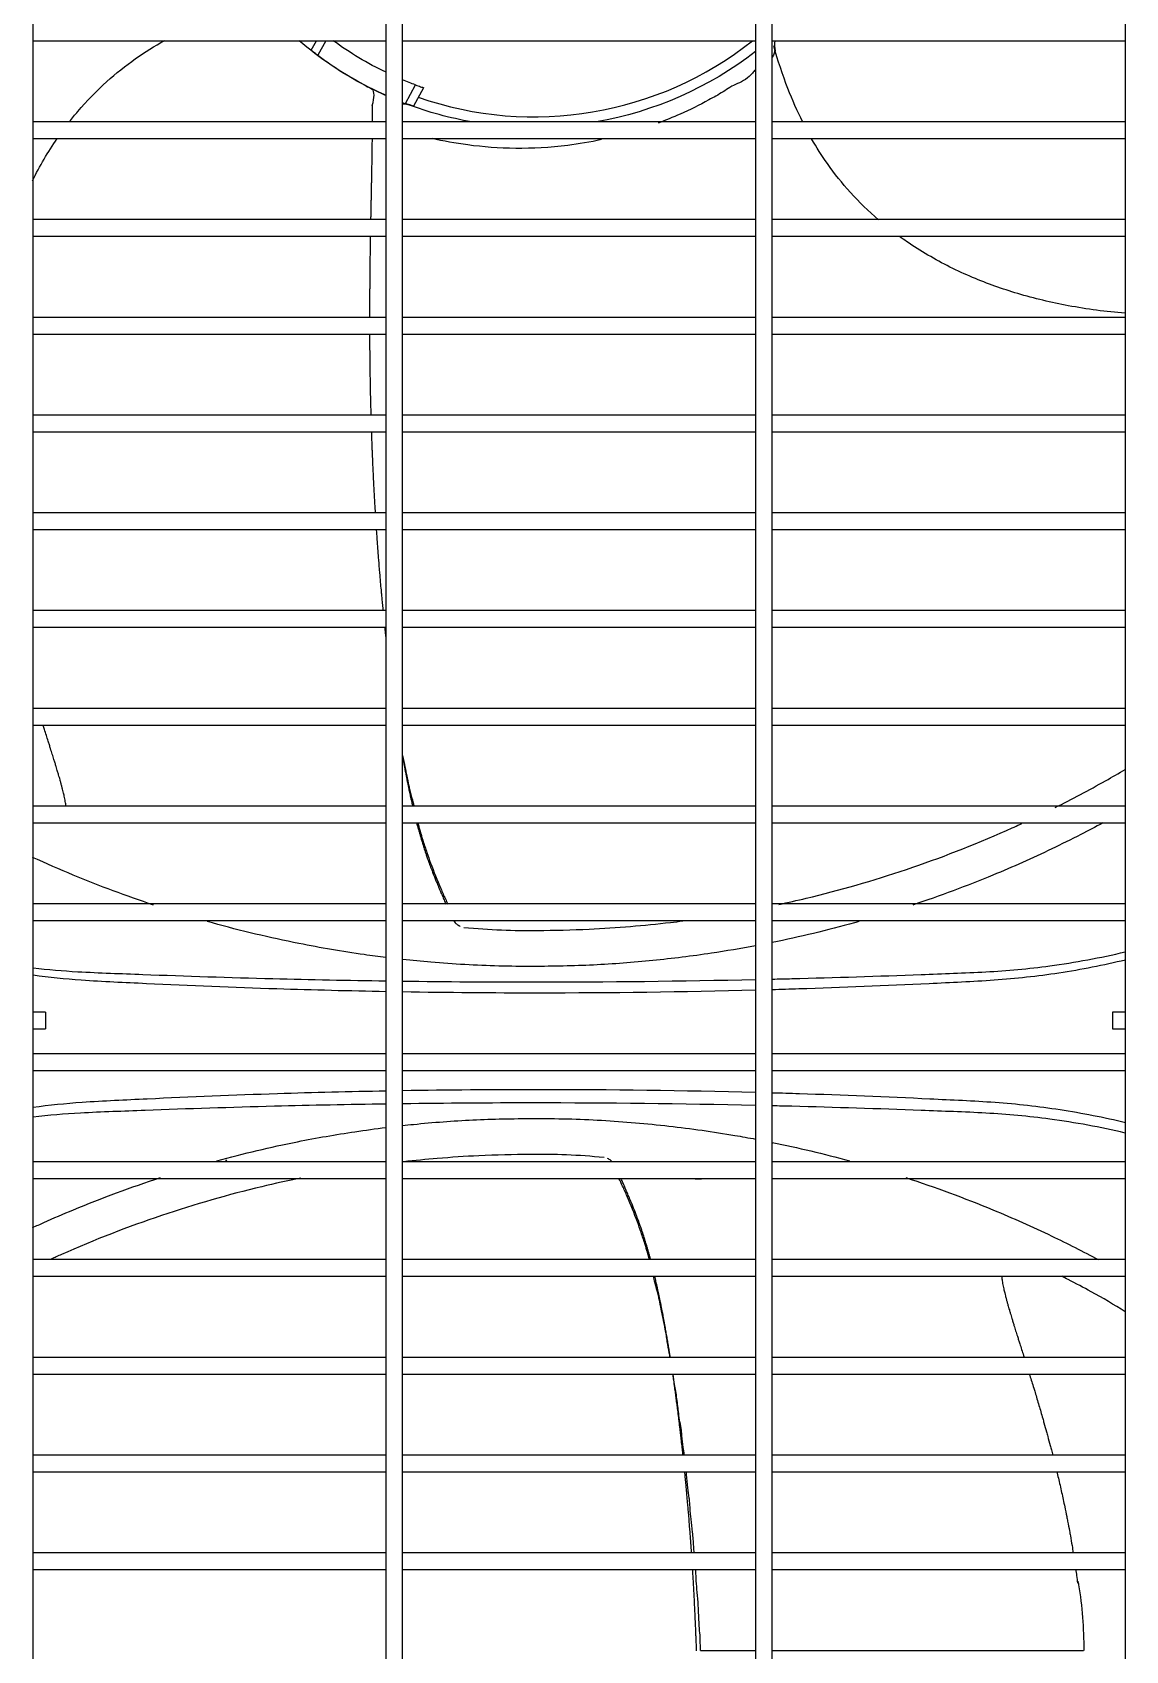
# Model space of a CAD drawing. Extents: x 58467 to 79089, y -33726 to -17391.
# Drawn here: x 72213.38 to 72239.65, y -19168.33 to -19129.44 of the extents above; entities that cross this region are included whole.
import ezdxf

# ---------------------------------------------------------------- set-up
doc = ezdxf.new("R2010")
doc.units = 0
doc.header["$LTSCALE"] = 100

# ---------------------------------------------------------------- blocks, each defined once
blk = doc.blocks.new('ZSGT')
at = {"color": 3}
for p, q in [((40273.512, -24624.08, -3.539), (40273.512, -24505.717, -3.539)), ((40281.991, -24505.717, -3.539), (40281.991, -24624.08, -3.539)), ((40282.391, -24624.08, -3.539), (40282.391, -24505.717, -3.539)), ((40290.87, -24505.717, -3.539), (40290.87, -24624.08, -3.539)), ((40291.27, -24624.08, -3.539), (40291.27, -24505.717, -3.539)), ((40299.748, -24505.717, -3.539), (40299.748, -24624.08, -3.539)), ((40273.513, -24540.785, -3.539), (40281.992, -24540.785, -3.539)), ((40280.194, -24541.012, -3.539), (40280.319, -24540.785, -3.539)), ((40280.547, -24540.785, -3.539), (40280.355, -24541.135, -3.539)), ((40282.392, -24540.785, -3.539), (40290.869, -24540.785, -3.539)), ((40291.269, -24540.785, -3.539), (40299.748, -24540.785, -3.539)), ((40282.458, -24542.289, -3.539), (40282.702, -24541.846, -3.539)), ((40282.892, -24541.914, -3.539), (40282.648, -24542.359, -3.539)), ((40281.992, -24542.734, -3.539), (40273.513, -24542.734, -3.539)), ((40290.869, -24542.734, -3.539), (40282.392, -24542.734, -3.539)), ((40299.748, -24542.734, -3.539), (40291.269, -24542.734, -3.539)), ((40273.513, -24543.134, -3.539), (40281.992, -24543.134, -3.539)), ((40277.123, -24543.139, -3.539), (40277.118, -24543.134, -3.539)), ((40281.075, -24543.134, -3.539), (40281.074, -24543.137, -3.539)), ((40281.075, -24543.134, -3.539), (40281.074, -24543.137, -3.539)), ((40282.392, -24543.134, -3.539), (40290.869, -24543.134, -3.539)), ((40291.269, -24543.134, -3.539), (40299.748, -24543.134, -3.539)), ((40281.992, -24545.084, -3.539), (40273.513, -24545.084, -3.539)), ((40290.869, -24545.084, -3.539), (40282.392, -24545.084, -3.539)), ((40299.748, -24545.084, -3.539), (40291.269, -24545.084, -3.539)), ((40273.513, -24545.484, -3.539), (40281.992, -24545.484, -3.539)), ((40282.392, -24545.484, -3.539), (40290.869, -24545.484, -3.539)), ((40291.269, -24545.484, -3.539), (40299.748, -24545.484, -3.539)), ((40281.992, -24547.434, -3.539), (40273.513, -24547.434, -3.539)), ((40290.869, -24547.434, -3.539), (40282.392, -24547.434, -3.539)), ((40299.748, -24547.434, -3.539), (40291.269, -24547.434, -3.539)), ((40273.513, -24547.833, -3.539), (40281.992, -24547.833, -3.539)), ((40282.392, -24547.833, -3.539), (40290.869, -24547.833, -3.539)), ((40291.269, -24547.833, -3.539), (40299.748, -24547.833, -3.539)), ((40281.992, -24549.783, -3.539), (40273.513, -24549.783, -3.539)), ((40290.869, -24549.783, -3.539), (40282.392, -24549.783, -3.539)), ((40299.748, -24549.783, -3.539), (40291.269, -24549.783, -3.539)), ((40273.513, -24550.183, -3.539), (40281.992, -24550.183, -3.539)), ((40282.392, -24550.183, -3.539), (40290.869, -24550.183, -3.539)), ((40291.269, -24550.183, -3.539), (40299.748, -24550.183, -3.539)), ((40281.992, -24552.133, -3.539), (40273.513, -24552.133, -3.539)), ((40290.869, -24552.133, -3.539), (40282.392, -24552.133, -3.539)), ((40299.748, -24552.133, -3.539), (40291.269, -24552.133, -3.539)), ((40273.513, -24552.533, -3.539), (40281.992, -24552.533, -3.539)), ((40282.392, -24552.533, -3.539), (40290.869, -24552.533, -3.539)), ((40291.269, -24552.533, -3.539), (40299.748, -24552.533, -3.539)), ((40281.992, -24554.482, -3.539), (40273.513, -24554.482, -3.539)), ((40290.869, -24554.482, -3.539), (40282.392, -24554.482, -3.539)), ((40299.748, -24554.482, -3.539), (40291.269, -24554.482, -3.539)), ((40273.513, -24554.882, -3.539), (40281.992, -24554.882, -3.539)), ((40282.392, -24554.882, -3.539), (40290.869, -24554.882, -3.539)), ((40291.269, -24554.882, -3.539), (40299.748, -24554.882, -3.539)), ((40281.992, -24556.832, -3.539), (40273.513, -24556.832, -3.539)), ((40290.869, -24556.832, -3.539), (40282.392, -24556.832, -3.539)), ((40299.748, -24556.832, -3.539), (40291.269, -24556.832, -3.539)), ((40273.513, -24557.232, -3.539), (40281.992, -24557.232, -3.539)), ((40282.392, -24557.232, -3.539), (40290.869, -24557.232, -3.539)), ((40291.269, -24557.232, -3.539), (40299.748, -24557.232, -3.539)), ((40281.992, -24559.182, -3.539), (40273.513, -24559.182, -3.539)), ((40290.869, -24559.182, -3.539), (40282.392, -24559.182, -3.539)), ((40299.748, -24559.182, -3.539), (40291.269, -24559.182, -3.539)), ((40273.513, -24559.582, -3.539), (40281.992, -24559.582, -3.539)), ((40282.392, -24559.582, -3.539), (40290.869, -24559.582, -3.539)), ((40291.269, -24559.582, -3.539), (40299.748, -24559.582, -3.539)), ((40281.992, -24561.531, -3.539), (40273.513, -24561.531, -3.539)), ((40290.869, -24561.531, -3.539), (40282.392, -24561.531, -3.539)), ((40299.748, -24561.531, -3.539), (40291.269, -24561.531, -3.539)), ((40273.513, -24561.931, -3.539), (40281.992, -24561.931, -3.539)), ((40282.392, -24561.931, -3.539), (40290.869, -24561.931, -3.539)), ((40291.269, -24561.931, -3.539), (40299.748, -24561.931, -3.539)), ((40273.812, -24564.131, -3.539), (40273.512, -24564.131, -3.539)), ((40299.748, -24564.131, -3.539), (40299.448, -24564.131, -3.539)), ((40299.448, -24564.131, -3.539), (40299.448, -24564.531, -3.539)), ((40273.512, -24564.531, -3.539), (40273.812, -24564.531, -3.539)), ((40299.448, -24564.531, -3.539), (40299.748, -24564.531, -3.539)), ((40281.991, -24565.131, -3.539), (40273.513, -24565.131, -3.539)), ((40290.87, -24565.131, -3.539), (40282.391, -24565.131, -3.539)), ((40299.748, -24565.131, -3.539), (40291.27, -24565.131, -3.539)), ((40273.513, -24565.531, -3.539), (40281.991, -24565.531, -3.539)), ((40282.391, -24565.531, -3.539), (40290.87, -24565.531, -3.539)), ((40291.27, -24565.531, -3.539), (40299.748, -24565.531, -3.539)), ((40281.992, -24567.73, -3.539), (40273.513, -24567.73, -3.539)), ((40278.133, -24567.681, -3.539), (40278.174, -24567.73, -3.539)), ((40290.869, -24567.73, -3.539), (40282.392, -24567.73, -3.539)), ((40299.748, -24567.73, -3.539), (40291.269, -24567.73, -3.539)), ((40273.513, -24568.13, -3.539), (40281.992, -24568.13, -3.539)), ((40282.392, -24568.13, -3.539), (40290.869, -24568.13, -3.539)), ((40291.269, -24568.13, -3.539), (40299.748, -24568.13, -3.539)), ((40281.992, -24570.08, -3.539), (40273.513, -24570.08, -3.539)), ((40290.869, -24570.08, -3.539), (40282.392, -24570.08, -3.539)), ((40299.748, -24570.08, -3.539), (40291.269, -24570.08, -3.539)), ((40273.513, -24570.48, -3.539), (40281.992, -24570.48, -3.539)), ((40282.392, -24570.48, -3.539), (40290.869, -24570.48, -3.539)), ((40291.269, -24570.48, -3.539), (40299.748, -24570.48, -3.539)), ((40281.992, -24572.43, -3.539), (40273.513, -24572.43, -3.539)), ((40290.869, -24572.43, -3.539), (40282.392, -24572.43, -3.539)), ((40299.748, -24572.43, -3.539), (40291.269, -24572.43, -3.539)), ((40273.513, -24572.83, -3.539), (40281.992, -24572.83, -3.539)), ((40282.392, -24572.83, -3.539), (40290.869, -24572.83, -3.539)), ((40291.269, -24572.83, -3.539), (40299.748, -24572.83, -3.539)), ((40281.992, -24574.779, -3.539), (40273.513, -24574.779, -3.539)), ((40290.869, -24574.779, -3.539), (40282.392, -24574.779, -3.539)), ((40299.748, -24574.779, -3.539), (40291.269, -24574.779, -3.539)), ((40273.513, -24575.179, -3.539), (40281.992, -24575.179, -3.539)), ((40282.392, -24575.179, -3.539), (40290.869, -24575.179, -3.539)), ((40291.269, -24575.179, -3.539), (40299.748, -24575.179, -3.539)), ((40281.992, -24577.129, -3.539), (40273.513, -24577.129, -3.539)), ((40290.869, -24577.129, -3.539), (40282.392, -24577.129, -3.539)), ((40299.748, -24577.129, -3.539), (40291.269, -24577.129, -3.539)), ((40273.513, -24577.529, -3.539), (40281.992, -24577.529, -3.539)), ((40282.392, -24577.529, -3.539), (40290.869, -24577.529, -3.539)), ((40291.269, -24577.529, -3.539), (40299.748, -24577.529, -3.539)), ((40289.549, -24579.474, -3.539), (40290.87, -24579.474, -3.539)), ((40291.27, -24579.474, -3.539), (40298.747, -24579.474, -3.539))]:
    blk.add_line(p, q, dxfattribs=at)
at = {"color": 3, "extrusion": (0, 0, -1)}
for radius, start, end in [(8.699, 297.6697, 310.4519), (8.191, 295.7297, 306.0841), (8.699, 232.2719, 260.0942), (8.191, 290.3267, 292.6623), (8.699, 279.905, 290.4357)]:
    blk.add_arc((-40285.547, -24534.165, 3.539), radius, start, end, dxfattribs=at)
at = {"color": 3}
for centre, radius, start, end in [((40285.547, -24534.165, -3.539), 8.449, 250.7868, 308.4201), ((40285.547, -24534.165, -3.539), 8.691, 233.3149, 245.8496), ((40289.496, -24567.042, -3.539), 1.795, 351.0565, 352.7284), ((40289.496, -24567.042, -3.539), 1.1, 261.8382, 278.1618)]:
    blk.add_arc(centre, radius, start, end, dxfattribs=at)
at = {"color": 3, "extrusion": (-5.62471e-06, -5.25028e-06, 1)}
blk.add_arc((40291.824, -24540.889, -3.635), 0.5, 167.9694, 196.4725, dxfattribs=at)
at = {"color": 3}
blk.add_ellipse((40282.335, -24542.785, -3.539), major_axis=(0.175, 0.468), ratio=0.588101, start_param=0, end_param=0.392495, dxfattribs=at)
for points, knots in [([(40274.388, -24542.729, -3.539), (40274.451, -24542.647, -3.539), (40274.727, -24542.308, -3.539), (40275.237, -24541.781, -3.539), (40275.946, -24541.214, -3.539), (40276.433, -24540.911, -3.539), (40276.675, -24540.777, -3.539)], [0, 0, 0, 0, 0.103677, 0.436935, 0.728671, 1, 1, 1, 1]), ([(40280.355, -24541.135, -3.539), (40280.336, -24541.121, -3.539), (40280.318, -24541.107, -3.539), (40280.284, -24541.081, -3.539), (40280.267, -24541.069, -3.539), (40280.239, -24541.047, -3.539), (40280.227, -24541.038, -3.539), (40280.208, -24541.023, -3.539), (40280.201, -24541.018, -3.539), (40280.195, -24541.013, -3.539), (40280.194, -24541.012, -3.539), (40280.194, -24541.012, -3.539)], [0, 0, 0, 0, 0.217793, 0.217793, 0.435623, 0.435623, 0.652794, 0.652794, 0.867695, 0.867695, 1, 1, 1, 1]), ([(40291.338, -24541.024, -3.539), (40291.336, -24541.025, -3.539), (40291.332, -24541.029, -3.539), (40291.325, -24541.048, -3.539), (40291.32, -24541.065, -3.539), (40291.306, -24541.115, -3.539), (40291.293, -24541.15, -3.539), (40291.271, -24541.181, -3.539), (40291.27, -24541.182, -3.539), (40291.27, -24541.183, -3.539)], [0, 0, 0, 0, 0.194513, 0.194513, 0.457401, 0.457401, 0.983178, 0.983178, 1, 1, 1, 1]), ([(40292.003, -24542.738, -3.539), (40291.872, -24542.477, -3.539), (40291.612, -24541.878, -3.539), (40291.405, -24541.258, -3.539), (40291.308, -24540.908, -3.539)], [0, 0, 0, 0, 0.448668, 1, 1, 1, 1]), ([(40290.863, -24541.488, -3.539), (40290.838, -24541.507, -3.539), (40290.816, -24541.533, -3.539), (40290.746, -24541.618, -3.539), (40290.691, -24541.671, -3.539), (40290.568, -24541.756, -3.539), (40290.499, -24541.788, -3.539), (40290.369, -24541.84, -3.539), (40290.311, -24541.871, -3.539), (40290.201, -24541.94, -3.539), (40290.147, -24541.979, -3.539), (40289.977, -24542.083, -3.539), (40289.863, -24542.145, -3.539), (40289.521, -24542.332, -3.539), (40289.291, -24542.445, -3.539), (40288.885, -24542.625, -3.539), (40288.708, -24542.698, -3.539), (40288.531, -24542.764, -3.539)], [0, 0, 0, 0, 0.035525, 0.035525, 0.109228, 0.109228, 0.18293, 0.18293, 0.256633, 0.256633, 0.330336, 0.330336, 0.477742, 0.477742, 0.772553, 0.772553, 1, 1, 1, 1]), ([(40281.66, -24542.34, -3.539), (40281.689, -24542.249, -3.539), (40281.705, -24542.163, -3.539), (40281.705, -24542.025, -3.539), (40281.69, -24541.972, -3.539), (40281.661, -24541.946, -3.539)], [0, 0, 0, 0, 0.5, 0.5, 1, 1, 1, 1]), ([(40281.661, -24541.946, -3.539), (40281.682, -24541.956, -3.539), (40281.702, -24541.965, -3.539), (40281.811, -24542.016, -3.539), (40281.901, -24542.056, -3.539), (40281.991, -24542.096, -3.539)], [0, 0, 0, 0, 0.187509, 0.187509, 1, 1, 1, 1]), ([(40282.702, -24541.846, -3.539), (40282.723, -24541.854, -3.539), (40282.745, -24541.862, -3.539), (40282.785, -24541.876, -3.539), (40282.805, -24541.883, -3.539), (40282.838, -24541.895, -3.539), (40282.853, -24541.9, -3.539), (40282.876, -24541.908, -3.539), (40282.884, -24541.911, -3.539), (40282.891, -24541.913, -3.539), (40282.892, -24541.914, -3.539), (40282.892, -24541.914, -3.539)], [0, 0, 0, 0, 0.21816, 0.21816, 0.436362, 0.436362, 0.653817, 0.653817, 0.868707, 0.868707, 1, 1, 1, 1]), ([(40281.658, -24542.353, -3.539), (40281.658, -24542.369, -3.539), (40281.658, -24542.411, -3.539), (40281.659, -24542.495, -3.539), (40281.659, -24542.587, -3.539), (40281.659, -24542.671, -3.539), (40281.659, -24542.716, -3.539), (40281.659, -24542.734, -3.539)], [0, 0, 0, 0, 0.131384, 0.341336, 0.656263, 0.866214, 1, 1, 1, 1]), ([(40282.648, -24542.359, -3.539), (40282.648, -24542.359, -3.539), (40282.645, -24542.357, -3.539), (40282.631, -24542.353, -3.539), (40282.62, -24542.349, -3.539), (40282.594, -24542.339, -3.539), (40282.578, -24542.334, -3.539), (40282.543, -24542.321, -3.539), (40282.523, -24542.313, -3.539), (40282.488, -24542.3, -3.539), (40282.473, -24542.295, -3.539), (40282.458, -24542.289, -3.539)], [0, 0, 0, 0, 0.211758, 0.211758, 0.423432, 0.423432, 0.636431, 0.636431, 0.852021, 0.852021, 1, 1, 1, 1]), ([(40273.495, -24544.151, -3.539), (40273.582, -24543.975, -3.539), (40273.77, -24543.63, -3.539), (40273.98, -24543.297, -3.539), (40274.092, -24543.134, -3.539)], [0, 0, 0, 0, 0.500416, 1, 1, 1, 1]), ([(40281.656, -24543.135, -3.539), (40281.656, -24543.136, -3.539), (40281.655, -24543.18, -3.539), (40281.654, -24543.252, -3.539), (40281.653, -24543.359, -3.539), (40281.652, -24543.458, -3.539), (40281.65, -24543.559, -3.539), (40281.648, -24543.675, -3.539), (40281.647, -24543.777, -3.539), (40281.644, -24543.893, -3.539), (40281.642, -24544.011, -3.539), (40281.64, -24544.131, -3.539), (40281.638, -24544.236, -3.539), (40281.636, -24544.343, -3.539), (40281.633, -24544.466, -3.539), (40281.631, -24544.594, -3.539), (40281.629, -24544.719, -3.539), (40281.626, -24544.845, -3.539), (40281.624, -24544.97, -3.539), (40281.622, -24545.049, -3.539), (40281.622, -24545.082, -3.539), (40281.622, -24545.083, -3.539)], [0, 0, 0, 0, 0.002758, 0.072208, 0.118509, 0.164809, 0.234259, 0.28056, 0.35001, 0.396311, 0.465761, 0.535212, 0.581512, 0.627812, 0.697263, 0.766713, 0.813014, 0.882464, 0.951915, 0.998215, 1, 1, 1, 1]), ([(40287.171, -24543.162, -3.539), (40286.896, -24543.221, -3.539), (40286.625, -24543.266, -3.539), (40285.495, -24543.407, -3.539), (40284.684, -24543.385, -3.539), (40283.656, -24543.25, -3.539), (40283.369, -24543.199, -3.539), (40283.098, -24543.137, -3.539)], [0, 0, 0, 0, 0.178319, 0.178319, 0.758219, 0.758219, 1, 1, 1, 1]), ([(40293.821, -24545.087, -3.539), (40293.584, -24544.883, -3.539), (40293.149, -24544.459, -3.539), (40292.621, -24543.797, -3.539), (40292.335, -24543.347, -3.539), (40292.218, -24543.142, -3.539)], [0, 0, 0, 0, 0.373378, 0.722391, 1, 1, 1, 1]), ([(40281.614, -24545.485, -3.539), (40281.614, -24545.522, -3.539), (40281.612, -24545.606, -3.539), (40281.611, -24545.722, -3.539), (40281.609, -24545.865, -3.539), (40281.606, -24545.994, -3.539), (40281.604, -24546.142, -3.539), (40281.603, -24546.275, -3.539), (40281.601, -24546.407, -3.539), (40281.6, -24546.555, -3.539), (40281.599, -24546.685, -3.539), (40281.598, -24546.831, -3.539), (40281.597, -24546.96, -3.539), (40281.596, -24547.106, -3.539), (40281.596, -24547.252, -3.539), (40281.596, -24547.362, -3.539), (40281.596, -24547.422, -3.539), (40281.596, -24547.434, -3.539)], [0, 0, 0, 0, 0.058456, 0.133376, 0.183323, 0.283216, 0.333162, 0.408082, 0.483002, 0.532949, 0.632842, 0.682788, 0.757708, 0.832628, 0.907548, 0.982468, 1, 1, 1, 1]), ([(40299.748, -24547.334, -3.539), (40299.292, -24547.298, -3.539), (40298.425, -24547.183, -3.539), (40297.198, -24546.892, -3.539), (40296.066, -24546.49, -3.539), (40295.178, -24546.049, -3.539), (40294.609, -24545.688, -3.539), (40294.386, -24545.531, -3.539), (40294.331, -24545.49, -3.539)], [0, 0, 0, 0, 0.239591, 0.456522, 0.654829, 0.860679, 0.964908, 1, 1, 1, 1]), ([(40281.596, -24547.835, -3.539), (40281.596, -24547.89, -3.539), (40281.597, -24547.98, -3.539), (40281.598, -24548.135, -3.539), (40281.599, -24548.268, -3.539), (40281.6, -24548.433, -3.539), (40281.602, -24548.564, -3.539), (40281.604, -24548.728, -3.539), (40281.606, -24548.859, -3.539), (40281.609, -24549.024, -3.539), (40281.612, -24549.156, -3.539), (40281.615, -24549.323, -3.539), (40281.618, -24549.458, -3.539), (40281.622, -24549.626, -3.539), (40281.625, -24549.725, -3.539), (40281.627, -24549.79, -3.539)], [0, 0, 0, 0, 0.083725, 0.134792, 0.236924, 0.28799, 0.390123, 0.441189, 0.543321, 0.594388, 0.69652, 0.747586, 0.849719, 0.900785, 1, 1, 1, 1]), ([(40281.639, -24550.18, -3.539), (40281.639, -24550.2, -3.539), (40281.642, -24550.269, -3.539), (40281.646, -24550.403, -3.539), (40281.652, -24550.551, -3.539), (40281.659, -24550.715, -3.539), (40281.665, -24550.863, -3.539), (40281.672, -24551.029, -3.539), (40281.679, -24551.18, -3.539), (40281.686, -24551.33, -3.539), (40281.695, -24551.496, -3.539), (40281.703, -24551.642, -3.539), (40281.712, -24551.804, -3.539), (40281.72, -24551.949, -3.539), (40281.727, -24552.069, -3.539), (40281.731, -24552.124, -3.539), (40281.731, -24552.132, -3.539)], [0, 0, 0, 0, 0.030761, 0.106414, 0.207284, 0.257719, 0.358589, 0.434241, 0.509893, 0.585546, 0.661198, 0.762068, 0.812503, 0.913373, 0.989026, 1, 1, 1, 1]), ([(40281.757, -24552.532, -3.539), (40281.757, -24552.537, -3.539), (40281.762, -24552.607, -3.539), (40281.77, -24552.726, -3.539), (40281.782, -24552.89, -3.539), (40281.793, -24553.037, -3.539), (40281.804, -24553.181, -3.539), (40281.816, -24553.34, -3.539), (40281.829, -24553.498, -3.539), (40281.842, -24553.655, -3.539), (40281.856, -24553.813, -3.539), (40281.868, -24553.954, -3.539), (40281.883, -24554.111, -3.539), (40281.896, -24554.253, -3.539), (40281.909, -24554.388, -3.539), (40281.916, -24554.46, -3.539), (40281.918, -24554.484, -3.539)], [0, 0, 0, 0, 0.007103, 0.105116, 0.178625, 0.252135, 0.325644, 0.399153, 0.497166, 0.570676, 0.644185, 0.742198, 0.791204, 0.889217, 0.962726, 1, 1, 1, 1]), ([(40281.959, -24554.884, -3.539), (40281.964, -24554.93, -3.539), (40281.972, -24555.006, -3.539), (40281.983, -24555.103, -3.539), (40281.988, -24555.154, -3.539), (40281.991, -24555.175, -3.539)], [0, 0, 0, 0, 0.46864, 0.785024, 1, 1, 1, 1]), ([(40274.306, -24559.189, -3.539), (40274.306, -24559.187, -3.539), (40274.303, -24559.167, -3.539), (40274.297, -24559.13, -3.539), (40274.286, -24559.067, -3.539), (40274.274, -24559.007, -3.539), (40274.258, -24558.93, -3.539), (40274.239, -24558.851, -3.539), (40274.219, -24558.77, -3.539), (40274.2, -24558.698, -3.539), (40274.18, -24558.624, -3.539), (40274.156, -24558.536, -3.539), (40274.129, -24558.445, -3.539), (40274.098, -24558.338, -3.539), (40274.07, -24558.243, -3.539), (40274.04, -24558.146, -3.539), (40274.009, -24558.047, -3.539), (40273.973, -24557.932, -3.539), (40273.936, -24557.814, -3.539), (40273.903, -24557.709, -3.539), (40273.869, -24557.603, -3.539), (40273.83, -24557.481, -3.539), (40273.79, -24557.354, -3.539), (40273.765, -24557.273, -3.539), (40273.753, -24557.237, -3.539), (40273.752, -24557.233, -3.539)], [0, 0, 0, 0, 0.004044, 0.044465, 0.084886, 0.125307, 0.165729, 0.22636, 0.266782, 0.307203, 0.347624, 0.388045, 0.448677, 0.489098, 0.54973, 0.590151, 0.630573, 0.691204, 0.751836, 0.792257, 0.832679, 0.89331, 0.953942, 0.994364, 1, 1, 1, 1]), ([(40282.391, -24557.963, -3.539), (40282.391, -24557.964, -3.539), (40282.409, -24558.062, -3.539), (40282.462, -24558.309, -3.539), (40282.506, -24558.542, -3.539), (40282.583, -24558.893, -3.539), (40282.632, -24559.05, -3.539), (40282.663, -24559.178, -3.539), (40282.664, -24559.181, -3.539)], [0, 0, 0, 0, 0.002202, 0.228493, 0.627967, 0.70862, 0.991569, 1, 1, 1, 1]), ([(40282.391, -24558.012, -3.539), (40282.393, -24558.019, -3.539), (40282.399, -24558.055, -3.539), (40282.416, -24558.147, -3.539), (40282.436, -24558.258, -3.539), (40282.463, -24558.395, -3.539), (40282.484, -24558.504, -3.539), (40282.511, -24558.639, -3.539), (40282.533, -24558.746, -3.539), (40282.559, -24558.867, -3.539), (40282.582, -24558.973, -3.539), (40282.606, -24559.082, -3.539), (40282.622, -24559.151, -3.539), (40282.629, -24559.181, -3.539)], [0, 0, 0, 0, 0.019315, 0.08873, 0.227561, 0.296976, 0.435806, 0.505221, 0.644052, 0.713467, 0.81759, 0.921713, 1, 1, 1, 1]), ([(40298.067, -24559.215, -3.539), (40298.473, -24559.012, -3.539), (40299.037, -24558.713, -3.539), (40299.596, -24558.391, -3.539), (40299.753, -24558.299, -3.539)], [0, 0, 0, 0, 0.719224, 1, 1, 1, 1]), ([(40282.728, -24559.583, -3.539), (40282.733, -24559.602, -3.539), (40282.745, -24559.647, -3.539), (40282.767, -24559.73, -3.539), (40282.795, -24559.83, -3.539), (40282.824, -24559.929, -3.539), (40282.852, -24560.024, -3.539), (40282.883, -24560.123, -3.539), (40282.913, -24560.218, -3.539), (40282.941, -24560.302, -3.539), (40282.969, -24560.384, -3.539), (40283.001, -24560.477, -3.539), (40283.034, -24560.569, -3.539), (40283.064, -24560.648, -3.539), (40283.093, -24560.726, -3.539), (40283.123, -24560.802, -3.539), (40283.157, -24560.889, -3.539), (40283.187, -24560.963, -3.539), (40283.217, -24561.035, -3.539), (40283.242, -24561.096, -3.539), (40283.268, -24561.157, -3.539), (40283.297, -24561.224, -3.539), (40283.325, -24561.291, -3.539), (40283.353, -24561.356, -3.539), (40283.376, -24561.408, -3.539), (40283.4, -24561.463, -3.539), (40283.417, -24561.502, -3.539), (40283.429, -24561.529, -3.539), (40283.433, -24561.539, -3.539)], [0, 0, 0, 0, 0.025302, 0.058842, 0.109154, 0.159465, 0.193006, 0.243317, 0.293628, 0.327169, 0.36071, 0.411021, 0.461332, 0.494873, 0.528414, 0.578725, 0.612266, 0.662577, 0.696118, 0.729658, 0.763199, 0.79674, 0.847051, 0.880592, 0.914133, 0.947674, 0.981214, 1, 1, 1, 1]), ([(40282.756, -24559.583, -3.539), (40282.765, -24559.62, -3.539), (40282.791, -24559.718, -3.539), (40282.828, -24559.843, -3.539), (40282.856, -24559.938, -3.539), (40282.883, -24560.029, -3.539), (40282.924, -24560.151, -3.539), (40282.984, -24560.332, -3.539), (40283.105, -24560.672, -3.539), (40283.257, -24561.047, -3.539), (40283.4, -24561.375, -3.539), (40283.459, -24561.494, -3.539), (40283.478, -24561.535, -3.539)], [0, 0, 0, 0, 0.053839, 0.149249, 0.203333, 0.226493, 0.301247, 0.373104, 0.496736, 0.801431, 0.930492, 1, 1, 1, 1]), ([(40291.431, -24561.543, -3.539), (40291.65, -24561.496, -3.539), (40292.67, -24561.264, -3.539), (40294.493, -24560.742, -3.539), (40296.223, -24560.072, -3.539), (40297.145, -24559.655, -3.539), (40297.267, -24559.599, -3.539)], [0, 0, 0, 0, 0.112914, 0.525694, 0.936978, 1, 1, 1, 1]), ([(40299.214, -24559.585, -3.539), (40299.039, -24559.679, -3.539), (40298.632, -24559.893, -3.539), (40297.989, -24560.211, -3.539), (40297.285, -24560.537, -3.539), (40296.182, -24561.011, -3.539), (40295.299, -24561.34, -3.539), (40294.648, -24561.557, -3.539)], [0, 0, 0, 0, 0.11975, 0.276771, 0.432533, 0.587035, 1, 1, 1, 1]), ([(40276.408, -24561.558, -3.539), (40275.756, -24561.341, -3.539), (40274.778, -24560.976, -3.539), (40273.823, -24560.559, -3.539), (40273.499, -24560.411, -3.539)], [0, 0, 0, 0, 0.658433, 1, 1, 1, 1]), ([(40281.988, -24562.818, -3.539), (40281.815, -24562.797, -3.539), (40281.378, -24562.739, -3.539), (40280.681, -24562.63, -3.539), (40279.459, -24562.404, -3.539), (40278.465, -24562.168, -3.539), (40277.736, -24561.965, -3.539), (40277.693, -24561.953, -3.539)], [0, 0, 0, 0, 0.119341, 0.301439, 0.482327, 0.969974, 1, 1, 1, 1]), ([(40283.622, -24561.935, -3.539), (40283.628, -24561.946, -3.539), (40283.652, -24561.983, -3.539), (40283.699, -24562.025, -3.539), (40283.75, -24562.058, -3.539), (40283.777, -24562.072, -3.539)], [0, 0, 0, 0, 0.14858, 0.57746, 1, 1, 1, 1]), ([(40283.863, -24562.094, -3.539), (40284.167, -24562.124, -3.539), (40284.759, -24562.167, -3.539), (40285.76, -24562.172, -3.539), (40286.794, -24562.148, -3.539), (40287.858, -24562.078, -3.539), (40288.608, -24562.003, -3.539), (40289.026, -24561.951, -3.539), (40289.125, -24561.939, -3.539)], [0, 0, 0, 0, 0.167977, 0.330025, 0.566807, 0.758181, 0.942521, 1, 1, 1, 1]), ([(40293.358, -24561.953, -3.539), (40293.322, -24561.963, -3.539), (40292.632, -24562.156, -3.539), (40291.935, -24562.324, -3.539), (40291.271, -24562.459, -3.539)], [0, 0, 0, 0, 0.052887, 1, 1, 1, 1]), ([(40290.873, -24562.537, -3.539), (40290.519, -24562.603, -3.539), (40289.699, -24562.742, -3.539), (40288.399, -24562.903, -3.539), (40286.97, -24563.015, -3.539), (40286.01, -24563.029, -3.539), (40285.527, -24563.036, -3.539)], [0, 0, 0, 0, 0.200697, 0.464092, 0.73053, 1, 1, 1, 1]), ([(40291.271, -24563.338, -3.539), (40291.428, -24563.334, -3.539), (40291.586, -24563.33, -3.539), (40292.78, -24563.3, -3.539), (40293.816, -24563.267, -3.539), (40295.368, -24563.207, -3.539), (40295.887, -24563.19, -3.539), (40296.919, -24563.135, -3.539), (40297.432, -24563.087, -3.539), (40298.55, -24562.936, -3.539), (40299.154, -24562.824, -3.539), (40299.753, -24562.683, -3.539)], [0, 0, 0, 0, 0.055363, 0.055363, 0.419, 0.419, 0.600818, 0.600818, 0.782636, 0.782636, 1, 1, 1, 1]), ([(40273.512, -24563.068, -3.539), (40273.869, -24563.109, -3.539), (40274.228, -24563.139, -3.539), (40275.107, -24563.189, -3.539), (40275.628, -24563.205, -3.539), (40277.19, -24563.265, -3.539), (40278.232, -24563.298, -3.539), (40280.179, -24563.349, -3.539), (40281.085, -24563.367, -3.539), (40281.99, -24563.38, -3.539)], [0, 0, 0, 0, 0.126998, 0.126998, 0.311253, 0.311253, 0.679764, 0.679764, 1, 1, 1, 1]), ([(40285.527, -24563.036, -3.539), (40285.252, -24563.034, -3.539), (40284.704, -24563.029, -3.539), (40283.885, -24562.993, -3.539), (40283.114, -24562.938, -3.539), (40282.616, -24562.89, -3.539), (40282.39, -24562.865, -3.539)], [0, 0, 0, 0, 0.262384, 0.523093, 0.782124, 1, 1, 1, 1]), ([(40291.27, -24563.586, -3.539), (40291.484, -24563.58, -3.539), (40291.697, -24563.574, -3.539), (40292.955, -24563.534, -3.539), (40293.998, -24563.492, -3.539), (40295.562, -24563.416, -3.539), (40296.083, -24563.394, -3.539), (40297.124, -24563.321, -3.539), (40297.643, -24563.263, -3.539), (40298.697, -24563.103, -3.539), (40299.23, -24562.998, -3.539), (40299.756, -24562.872, -3.539)], [0, 0, 0, 0, 0.075143, 0.075143, 0.442368, 0.442368, 0.625981, 0.625981, 0.809594, 0.809594, 1, 1, 1, 1]), ([(40273.51, -24563.238, -3.539), (40273.894, -24563.289, -3.539), (40274.282, -24563.329, -3.539), (40275.191, -24563.393, -3.539), (40275.713, -24563.415, -3.539), (40277.28, -24563.491, -3.539), (40278.326, -24563.533, -3.539), (40280.244, -24563.594, -3.539), (40281.117, -24563.616, -3.539), (40281.99, -24563.632, -3.539)], [0, 0, 0, 0, 0.136943, 0.136943, 0.321752, 0.321752, 0.691369, 0.691369, 1, 1, 1, 1]), ([(40273.812, -24564.131, -3.539), (40273.812, -24564.132, -3.539), (40273.812, -24564.133, -3.539), (40273.812, -24564.142, -3.539), (40273.812, -24564.151, -3.539), (40273.812, -24564.175, -3.539), (40273.812, -24564.191, -3.539), (40273.812, -24564.226, -3.539), (40273.812, -24564.246, -3.539), (40273.812, -24564.288, -3.539), (40273.812, -24564.311, -3.539), (40273.812, -24564.356, -3.539), (40273.812, -24564.379, -3.539), (40273.812, -24564.421, -3.539), (40273.812, -24564.441, -3.539), (40273.812, -24564.475, -3.539), (40273.812, -24564.49, -3.539), (40273.812, -24564.514, -3.539), (40273.812, -24564.522, -3.539), (40273.812, -24564.53, -3.539), (40273.812, -24564.531, -3.539), (40273.812, -24564.531, -3.539)], [0, 0, 0, 0, 0.072796, 0.072796, 0.180355, 0.180355, 0.287914, 0.287914, 0.395473, 0.395473, 0.503031, 0.503031, 0.61059, 0.61059, 0.718149, 0.718149, 0.825708, 0.825708, 0.933267, 0.933267, 1, 1, 1, 1]), ([(40281.991, -24566.029, -3.539), (40281.121, -24566.045, -3.539), (40280.252, -24566.067, -3.539), (40278.339, -24566.128, -3.539), (40277.296, -24566.17, -3.539), (40275.732, -24566.246, -3.539), (40275.21, -24566.267, -3.539), (40274.295, -24566.332, -3.539), (40273.901, -24566.372, -3.539), (40273.509, -24566.424, -3.539)], [0, 0, 0, 0, 0.307076, 0.307076, 0.675824, 0.675824, 0.860198, 0.860198, 1, 1, 1, 1]), ([(40299.763, -24566.791, -3.539), (40299.244, -24566.666, -3.539), (40298.718, -24566.563, -3.539), (40297.67, -24566.402, -3.539), (40297.147, -24566.343, -3.539), (40296.103, -24566.268, -3.539), (40295.581, -24566.247, -3.539), (40294.013, -24566.17, -3.539), (40292.968, -24566.129, -3.539), (40291.705, -24566.088, -3.539), (40291.488, -24566.082, -3.539), (40291.27, -24566.076, -3.539)], [0, 0, 0, 0, 0.189158, 0.189158, 0.372762, 0.372762, 0.556366, 0.556366, 0.923574, 0.923574, 1, 1, 1, 1]), ([(40281.99, -24566.341, -3.539), (40281.096, -24566.354, -3.539), (40280.203, -24566.372, -3.539), (40278.273, -24566.422, -3.539), (40277.237, -24566.454, -3.539), (40275.684, -24566.514, -3.539), (40275.166, -24566.531, -3.539), (40274.268, -24566.579, -3.539), (40273.888, -24566.61, -3.539), (40273.51, -24566.653, -3.539)], [0, 0, 0, 0, 0.315659, 0.315659, 0.681641, 0.681641, 0.864632, 0.864632, 1, 1, 1, 1]), ([(40282.39, -24566.857, -3.539), (40282.476, -24566.847, -3.539), (40283.038, -24566.788, -3.539), (40284.083, -24566.706, -3.539), (40285.044, -24566.692, -3.539), (40285.527, -24566.685, -3.539)], [0, 0, 0, 0, 0.083377, 0.539095, 1, 1, 1, 1]), ([(40285.527, -24566.685, -3.539), (40285.802, -24566.688, -3.539), (40286.35, -24566.692, -3.539), (40287.169, -24566.728, -3.539), (40287.981, -24566.786, -3.539), (40288.786, -24566.866, -3.539), (40289.583, -24566.968, -3.539), (40290.278, -24567.076, -3.539), (40290.706, -24567.153, -3.539), (40290.872, -24567.184, -3.539)], [0, 0, 0, 0, 0.153416, 0.305853, 0.457308, 0.607781, 0.75727, 0.905773, 1, 1, 1, 1]), ([(40299.754, -24567.038, -3.539), (40299.155, -24566.897, -3.539), (40298.551, -24566.785, -3.539), (40297.432, -24566.634, -3.539), (40296.919, -24566.586, -3.539), (40295.887, -24566.531, -3.539), (40295.369, -24566.514, -3.539), (40293.816, -24566.454, -3.539), (40292.78, -24566.422, -3.539), (40291.586, -24566.391, -3.539), (40291.428, -24566.387, -3.539), (40291.27, -24566.383, -3.539)], [0, 0, 0, 0, 0.21737, 0.21737, 0.399155, 0.399155, 0.58094, 0.58094, 0.94451, 0.94451, 1, 1, 1, 1]), ([(40277.93, -24567.703, -3.539), (40278.57, -24567.528, -3.539), (40279.67, -24567.268, -3.539), (40281.03, -24567.031, -3.539), (40281.74, -24566.934, -3.539), (40281.988, -24566.903, -3.539)], [0, 0, 0, 0, 0.48072, 0.818915, 1, 1, 1, 1]), ([(40287.23, -24567.627, -3.539), (40286.927, -24567.597, -3.539), (40286.335, -24567.554, -3.539), (40285.333, -24567.549, -3.539), (40284.3, -24567.573, -3.539), (40283.286, -24567.639, -3.539), (40282.686, -24567.698, -3.539), (40282.418, -24567.728, -3.539)], [0, 0, 0, 0, 0.183902, 0.361313, 0.620544, 0.830062, 1, 1, 1, 1]), ([(40287.428, -24567.727, -3.539), (40287.417, -24567.716, -3.539), (40287.384, -24567.689, -3.539), (40287.344, -24567.663, -3.539), (40287.316, -24567.649, -3.539)], [0, 0, 0, 0, 0.363149, 1, 1, 1, 1]), ([(40273.499, -24569.31, -3.539), (40273.59, -24569.268, -3.539), (40273.915, -24569.122, -3.539), (40274.925, -24568.687, -3.539), (40275.865, -24568.34, -3.539), (40276.573, -24568.109, -3.539)], [0, 0, 0, 0, 0.090907, 0.323924, 1, 1, 1, 1]), ([(40279.946, -24568.118, -3.539), (40279.632, -24568.182, -3.539), (40278.519, -24568.429, -3.539), (40276.601, -24568.979, -3.539), (40274.91, -24569.634, -3.539), (40274.028, -24570.03, -3.539), (40273.945, -24570.068, -3.539)], [0, 0, 0, 0, 0.157183, 0.558604, 0.95857, 1, 1, 1, 1]), ([(40288.323, -24570.079, -3.539), (40288.318, -24570.063, -3.539), (40288.297, -24569.985, -3.539), (40288.266, -24569.878, -3.539), (40288.238, -24569.783, -3.539), (40288.21, -24569.693, -3.539), (40288.169, -24569.57, -3.539), (40288.11, -24569.389, -3.539), (40287.989, -24569.049, -3.539), (40287.836, -24568.674, -3.539), (40287.684, -24568.324, -3.539), (40287.615, -24568.186, -3.539), (40287.587, -24568.129, -3.539)], [0, 0, 0, 0, 0.024177, 0.119177, 0.173029, 0.19609, 0.270523, 0.342071, 0.465172, 0.768559, 0.897066, 1, 1, 1, 1]), ([(40288.349, -24570.077, -3.539), (40288.343, -24570.053, -3.539), (40288.326, -24569.99, -3.539), (40288.298, -24569.891, -3.539), (40288.27, -24569.792, -3.539), (40288.241, -24569.697, -3.539), (40288.211, -24569.599, -3.539), (40288.18, -24569.503, -3.539), (40288.153, -24569.419, -3.539), (40288.125, -24569.337, -3.539), (40288.092, -24569.244, -3.539), (40288.059, -24569.152, -3.539), (40288.03, -24569.073, -3.539), (40288, -24568.995, -3.539), (40287.971, -24568.919, -3.539), (40287.936, -24568.832, -3.539), (40287.906, -24568.758, -3.539), (40287.877, -24568.686, -3.539), (40287.851, -24568.625, -3.539), (40287.826, -24568.564, -3.539), (40287.797, -24568.497, -3.539), (40287.768, -24568.43, -3.539), (40287.74, -24568.365, -3.539), (40287.718, -24568.313, -3.539), (40287.694, -24568.258, -3.539), (40287.674, -24568.212, -3.539), (40287.652, -24568.162, -3.539), (40287.641, -24568.137, -3.539), (40287.636, -24568.126, -3.539)], [0, 0, 0, 0, 0.03153, 0.081147, 0.130764, 0.163842, 0.21346, 0.263077, 0.296155, 0.329233, 0.37885, 0.428467, 0.461545, 0.494623, 0.54424, 0.577319, 0.626936, 0.660014, 0.693092, 0.72617, 0.759248, 0.808865, 0.841943, 0.875021, 0.908099, 0.941178, 0.974256, 1, 1, 1, 1]), ([(40294.478, -24568.108, -3.539), (40295.187, -24568.339, -3.539), (40296.371, -24568.777, -3.539), (40297.904, -24569.461, -3.539), (40298.738, -24569.882, -3.539), (40299.108, -24570.079, -3.539)], [0, 0, 0, 0, 0.443757, 0.750386, 1, 1, 1, 1]), ([(40288.819, -24572.429, -3.539), (40288.812, -24572.392, -3.539), (40288.784, -24572.267, -3.539), (40288.757, -24572.095, -3.539), (40288.728, -24571.9, -3.539), (40288.693, -24571.701, -3.539), (40288.631, -24571.412, -3.539), (40288.587, -24571.179, -3.539), (40288.511, -24570.828, -3.539), (40288.456, -24570.652, -3.539), (40288.421, -24570.504, -3.539), (40288.416, -24570.481, -3.539)], [0, 0, 0, 0, 0.053106, 0.183061, 0.25229, 0.323469, 0.470338, 0.72961, 0.781957, 0.965599, 1, 1, 1, 1]), ([(40288.822, -24572.428, -3.539), (40288.817, -24572.396, -3.539), (40288.805, -24572.32, -3.539), (40288.786, -24572.201, -3.539), (40288.765, -24572.072, -3.539), (40288.743, -24571.942, -3.539), (40288.721, -24571.813, -3.539), (40288.7, -24571.7, -3.539), (40288.678, -24571.574, -3.539), (40288.657, -24571.463, -3.539), (40288.631, -24571.326, -3.539), (40288.61, -24571.217, -3.539), (40288.583, -24571.082, -3.539), (40288.56, -24570.975, -3.539), (40288.535, -24570.854, -3.539), (40288.512, -24570.748, -3.539), (40288.485, -24570.629, -3.539), (40288.465, -24570.54, -3.539), (40288.453, -24570.49, -3.539), (40288.451, -24570.48, -3.539)], [0, 0, 0, 0, 0.048356, 0.112135, 0.175914, 0.239693, 0.303472, 0.367251, 0.409771, 0.49481, 0.537329, 0.622368, 0.664887, 0.749926, 0.792445, 0.856225, 0.920004, 0.983783, 1, 1, 1, 1]), ([(40296.78, -24570.474, -3.539), (40296.78, -24570.476, -3.539), (40296.783, -24570.496, -3.539), (40296.788, -24570.539, -3.539), (40296.796, -24570.591, -3.539), (40296.807, -24570.654, -3.539), (40296.819, -24570.714, -3.539), (40296.836, -24570.791, -3.539), (40296.854, -24570.87, -3.539), (40296.875, -24570.951, -3.539), (40296.894, -24571.023, -3.539), (40296.913, -24571.097, -3.539), (40296.938, -24571.185, -3.539), (40296.964, -24571.276, -3.539), (40296.996, -24571.383, -3.539), (40297.024, -24571.478, -3.539), (40297.054, -24571.575, -3.539), (40297.084, -24571.674, -3.539), (40297.12, -24571.789, -3.539), (40297.157, -24571.907, -3.539), (40297.191, -24572.012, -3.539), (40297.224, -24572.118, -3.539), (40297.263, -24572.24, -3.539), (40297.298, -24572.351, -3.539), (40297.318, -24572.413, -3.539), (40297.323, -24572.429, -3.539)], [0, 0, 0, 0, 0.005985, 0.045742, 0.085498, 0.125255, 0.165012, 0.204768, 0.264403, 0.30416, 0.343916, 0.383673, 0.423429, 0.483064, 0.522821, 0.582456, 0.622212, 0.661969, 0.721603, 0.781238, 0.820995, 0.860751, 0.920386, 0.980021, 1, 1, 1, 1]), ([(40299.753, -24571.336, -3.539), (40299.486, -24571.164, -3.539), (40299.034, -24570.898, -3.539), (40298.517, -24570.627, -3.539), (40298.279, -24570.505, -3.539), (40298.227, -24570.479, -3.539)], [0, 0, 0, 0, 0.545072, 0.900711, 1, 1, 1, 1]), ([(40289.128, -24574.778, -3.539), (40289.125, -24574.752, -3.539), (40289.119, -24574.695, -3.539), (40289.107, -24574.578, -3.539), (40289.091, -24574.441, -3.539), (40289.074, -24574.289, -3.539), (40289.056, -24574.138, -3.539), (40289.04, -24574.002, -3.539), (40289.021, -24573.85, -3.539), (40289.004, -24573.713, -3.539), (40288.984, -24573.561, -3.539), (40288.966, -24573.424, -3.539), (40288.948, -24573.289, -3.539), (40288.928, -24573.141, -3.539), (40288.909, -24573.01, -3.539), (40288.894, -24572.902, -3.539), (40288.887, -24572.852, -3.539), (40288.884, -24572.832, -3.539)], [0, 0, 0, 0, 0.039359, 0.085754, 0.178543, 0.248135, 0.317727, 0.410516, 0.456911, 0.5497, 0.619292, 0.688884, 0.758476, 0.828068, 0.920857, 0.967252, 1, 1, 1, 1]), ([(40289.158, -24574.775, -3.539), (40289.149, -24574.71, -3.539), (40289.129, -24574.566, -3.539), (40289.111, -24574.381, -3.539), (40289.076, -24574.086, -3.539), (40289.031, -24573.862, -3.539), (40289.004, -24573.599, -3.539), (40288.972, -24573.349, -3.539), (40288.928, -24573.098, -3.539), (40288.899, -24572.92, -3.539), (40288.887, -24572.832, -3.539)], [0, 0, 0, 0, 0.113321, 0.262749, 0.319434, 0.510079, 0.587964, 0.672012, 0.853439, 1, 1, 1, 1]), ([(40297.449, -24572.83, -3.539), (40297.453, -24572.841, -3.539), (40297.472, -24572.902, -3.539), (40297.507, -24573.014, -3.539), (40297.549, -24573.151, -3.539), (40297.591, -24573.288, -3.539), (40297.632, -24573.427, -3.539), (40297.679, -24573.583, -3.539), (40297.725, -24573.74, -3.539), (40297.765, -24573.881, -3.539), (40297.811, -24574.04, -3.539), (40297.851, -24574.183, -3.539), (40297.9, -24574.363, -3.539), (40297.939, -24574.508, -3.539), (40297.979, -24574.659, -3.539), (40297.999, -24574.737, -3.539), (40298.01, -24574.779, -3.539)], [0, 0, 0, 0, 0.018571, 0.09977, 0.180968, 0.235101, 0.3163, 0.397499, 0.478698, 0.559896, 0.614029, 0.722294, 0.776427, 0.884692, 0.938824, 1, 1, 1, 1]), ([(40289.333, -24577.129, -3.539), (40289.329, -24577.079, -3.539), (40289.323, -24576.98, -3.539), (40289.312, -24576.831, -3.539), (40289.301, -24576.684, -3.539), (40289.29, -24576.54, -3.539), (40289.278, -24576.381, -3.539), (40289.265, -24576.223, -3.539), (40289.251, -24576.066, -3.539), (40289.238, -24575.908, -3.539), (40289.225, -24575.767, -3.539), (40289.211, -24575.61, -3.539), (40289.198, -24575.468, -3.539), (40289.183, -24575.314, -3.539), (40289.174, -24575.222, -3.539), (40289.17, -24575.179, -3.539)], [0, 0, 0, 0, 0.075163, 0.148659, 0.222156, 0.295652, 0.369148, 0.467143, 0.54064, 0.614136, 0.712131, 0.761129, 0.859124, 0.93262, 1, 1, 1, 1]), ([(40289.395, -24577.13, -3.539), (40289.391, -24577.077, -3.539), (40289.384, -24576.968, -3.539), (40289.373, -24576.796, -3.539), (40289.351, -24576.566, -3.539), (40289.321, -24576.327, -3.539), (40289.302, -24576.114, -3.539), (40289.29, -24575.934, -3.539), (40289.274, -24575.763, -3.539), (40289.239, -24575.546, -3.539), (40289.222, -24575.329, -3.539), (40289.21, -24575.201, -3.539), (40289.208, -24575.178, -3.539)], [0, 0, 0, 0, 0.073989, 0.153729, 0.239276, 0.420725, 0.584233, 0.647352, 0.701423, 0.819298, 0.967653, 1, 1, 1, 1]), ([(40298.109, -24575.176, -3.539), (40298.121, -24575.227, -3.539), (40298.148, -24575.336, -3.539), (40298.186, -24575.503, -3.539), (40298.226, -24575.676, -3.539), (40298.263, -24575.849, -3.539), (40298.304, -24576.041, -3.539), (40298.339, -24576.215, -3.539), (40298.377, -24576.408, -3.539), (40298.407, -24576.563, -3.539), (40298.442, -24576.758, -3.539), (40298.472, -24576.933, -3.539), (40298.494, -24577.07, -3.539), (40298.504, -24577.129, -3.539)], [0, 0, 0, 0, 0.079541, 0.168728, 0.257914, 0.3471, 0.436286, 0.555201, 0.614659, 0.733574, 0.793032, 0.911947, 1, 1, 1, 1]), ([(40289.453, -24579.481, -3.539), (40289.451, -24579.432, -3.539), (40289.447, -24579.317, -3.539), (40289.442, -24579.17, -3.539), (40289.435, -24579.006, -3.539), (40289.429, -24578.858, -3.539), (40289.422, -24578.692, -3.539), (40289.415, -24578.541, -3.539), (40289.407, -24578.391, -3.539), (40289.399, -24578.225, -3.539), (40289.391, -24578.079, -3.539), (40289.382, -24577.917, -3.539), (40289.374, -24577.772, -3.539), (40289.365, -24577.632, -3.539), (40289.361, -24577.556, -3.539), (40289.359, -24577.529, -3.539)], [0, 0, 0, 0, 0.075374, 0.176188, 0.226595, 0.327409, 0.403019, 0.47863, 0.55424, 0.629851, 0.730665, 0.781072, 0.881886, 0.957497, 1, 1, 1, 1]), ([(40289.548, -24579.476, -3.539), (40289.547, -24579.449, -3.539), (40289.545, -24579.386, -3.539), (40289.543, -24579.285, -3.539), (40289.54, -24579.127, -3.539), (40289.518, -24578.921, -3.539), (40289.508, -24578.698, -3.539), (40289.5, -24578.484, -3.539), (40289.485, -24578.252, -3.539), (40289.46, -24578.007, -3.539), (40289.445, -24577.794, -3.539), (40289.438, -24577.629, -3.539), (40289.434, -24577.557, -3.539), (40289.433, -24577.53, -3.539)], [0, 0, 0, 0, 0.047503, 0.110853, 0.162385, 0.26559, 0.398055, 0.474574, 0.557765, 0.734792, 0.898208, 0.962554, 1, 1, 1, 1]), ([(40298.563, -24577.526, -3.539), (40298.57, -24577.575, -3.539), (40298.585, -24577.686, -3.539), (40298.6, -24577.796, -3.539), (40298.607, -24577.856, -3.539)], [0, 0, 0, 0, 0.449176, 1, 1, 1, 1]), ([(40298.614, -24577.804, -3.539), (40298.619, -24577.834, -3.539), (40298.725, -24578.381, -3.539), (40298.752, -24578.941, -3.539), (40298.76, -24579.473, -3.539)], [0, 0, 0, 0, 0.054083, 1, 1, 1, 1])]:
    blk.add_open_spline(points, degree=3, knots=knots, dxfattribs=at)
for points in [[(40281.507, -24541.869, -3.539), (40281.558, -24541.896, -3.539), (40281.609, -24541.921, -3.539), (40281.661, -24541.946, -3.539)], [(40281.66, -24542.34, -3.539), (40281.659, -24542.344, -3.539), (40281.658, -24542.349, -3.539), (40281.658, -24542.353, -3.539)], [(40282.391, -24542.27, -3.539), (40282.431, -24542.286, -3.539), (40282.47, -24542.302, -3.539), (40282.51, -24542.317, -3.539)], [(40282.39, -24563.386, -3.539), (40283.436, -24563.4, -3.539), (40284.481, -24563.407, -3.539), (40285.527, -24563.407, -3.539)], [(40285.527, -24563.407, -3.539), (40287.309, -24563.407, -3.539), (40289.09, -24563.386, -3.539), (40290.871, -24563.347, -3.539)], [(40285.647, -24563.666, -3.539), (40287.388, -24563.666, -3.539), (40289.13, -24563.643, -3.539), (40290.87, -24563.597, -3.539)], [(40282.39, -24563.639, -3.539), (40283.476, -24563.657, -3.539), (40284.561, -24563.666, -3.539), (40285.647, -24563.666, -3.539)], [(40285.647, -24565.995, -3.539), (40284.561, -24565.995, -3.539), (40283.476, -24566.004, -3.539), (40282.39, -24566.022, -3.539)], [(40285.527, -24566.314, -3.539), (40284.481, -24566.314, -3.539), (40283.436, -24566.321, -3.539), (40282.39, -24566.335, -3.539)], [(40290.87, -24566.374, -3.539), (40289.089, -24566.335, -3.539), (40287.308, -24566.314, -3.539), (40285.527, -24566.314, -3.539)], [(40290.87, -24566.065, -3.539), (40289.13, -24566.018, -3.539), (40287.389, -24565.995, -3.539), (40285.647, -24565.995, -3.539)], [(40291.271, -24567.262, -3.539), (40291.893, -24567.389, -3.539), (40292.511, -24567.536, -3.539), (40293.124, -24567.703, -3.539)]]:
    blk.add_open_spline(points, degree=3, dxfattribs=at)

msp = doc.modelspace()

# ---------------------------------------------------------------- block references
msp.add_blockref('ZSGT', (31939.888, 5411.143))

doc.saveas('drawing.dxf')
